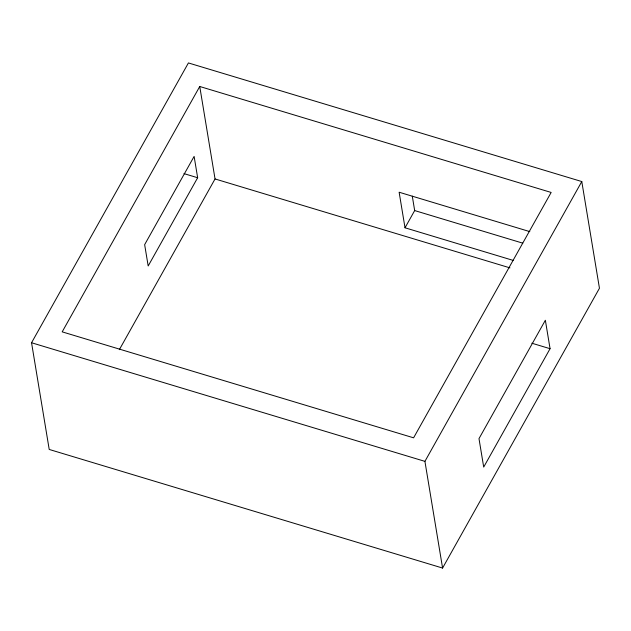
<?xml version="1.0" encoding="UTF-8"?>
<svg xmlns="http://www.w3.org/2000/svg" width="631" height="631" viewBox="0 0 631 631"><rect width="100%" height="100%" fill="white"/><g stroke="black" fill="none" stroke-linecap="round" stroke-linejoin="round"><path stroke-width="0.95" d="M31.55 342.751L188.417 62.942L581.79 181.554L599.45 288.249L442.583 568.058L49.21 449.446L31.55 342.751L424.923 461.364L442.583 568.058M199.743 86.486L62.185 331.859L413.597 437.819L551.155 192.447L199.743 86.486L215.045 178.952L119.338 349.684M197.653 177.737L148.182 265.982L144.649 244.647L194.119 156.401L197.653 177.737L183.968 173.612M513.137 260.39L405.015 227.791L414.67 210.565L412.288 196.146M424.923 461.364L581.79 181.554M550.066 348.698L483.701 467.082L478.992 438.632L545.358 320.248L550.066 348.698L531.823 343.201M529.811 231.624L399.131 192.226L405.015 227.791M414.67 210.565L522.783 243.164M215.045 178.952L509.935 267.867"/></g></svg>
